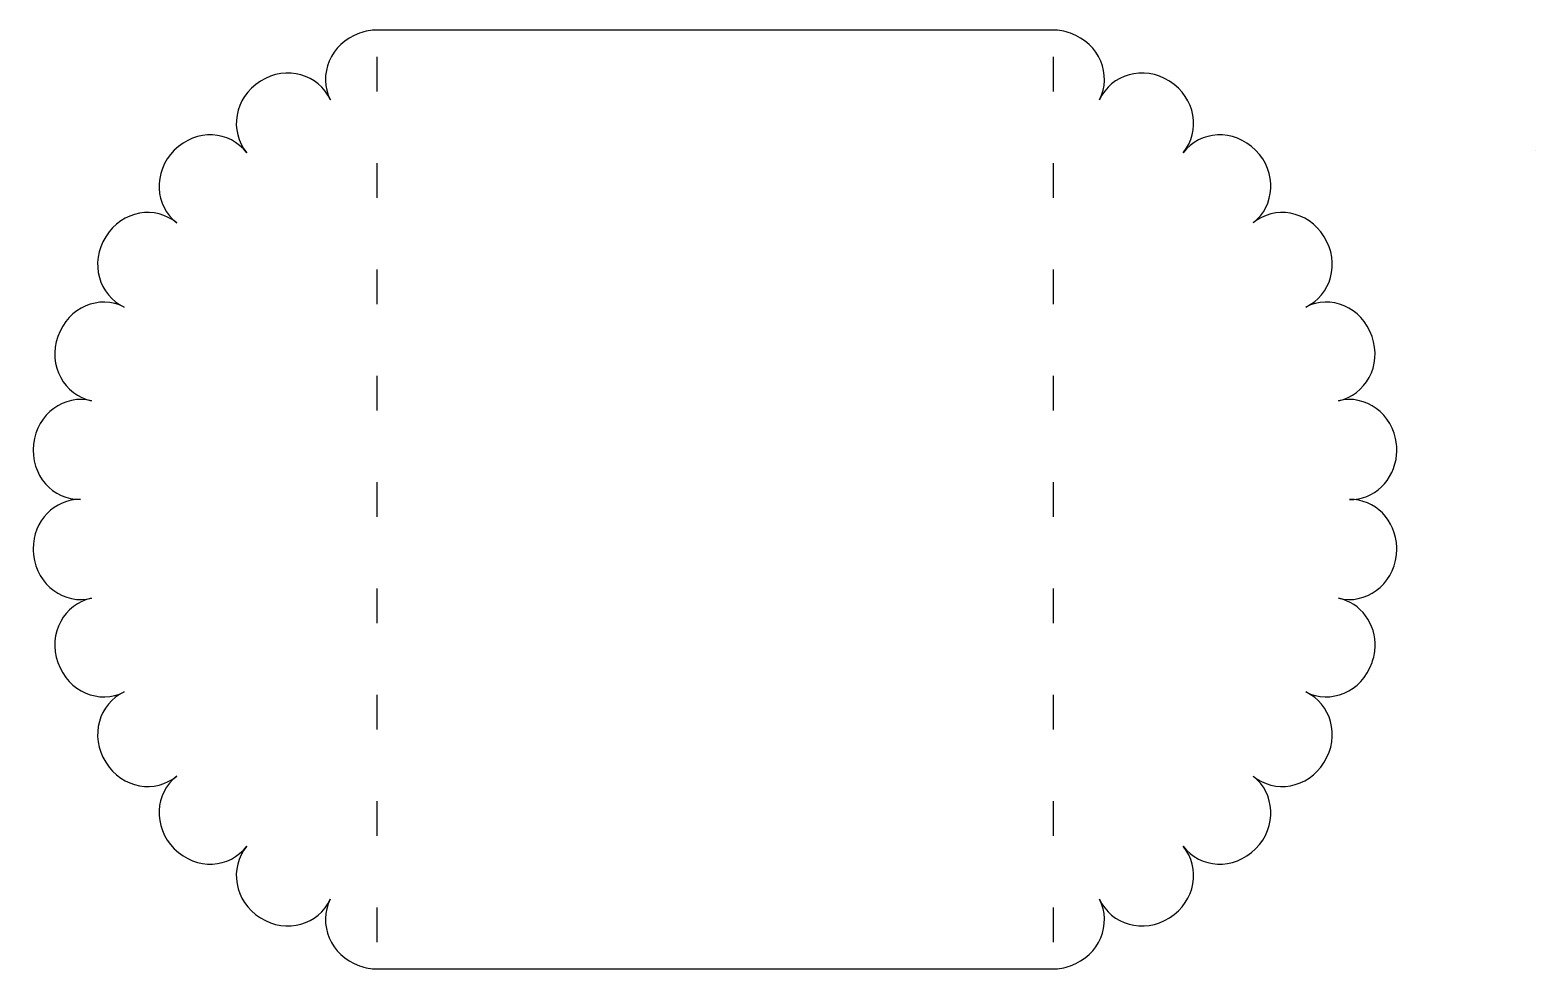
# Model space of a CAD drawing. Header units: centimetres. Extents: x -9.6 to 9.5, y -6 to 6.
import ezdxf

# ---------------------------------------------------------------- set-up
doc = ezdxf.new("R2010")
doc.units = ezdxf.units.CM
doc.header["$MEASUREMENT"] = 0
doc.layers.add('Layer 1', color=7, linetype='Continuous')

msp = doc.modelspace()

# ---------------------------------------------------------------- linework, layer by layer
at = {"layer": 'Layer 1', "color": 151}
for points, knots in [([(7.7574, -0.70068), (7.71557, -1.09364), (7.36111, -1.33645), (7.02162, -1.25207), (7.02162, -1.25207), (7.30599, -1.3115), (7.50226, -1.57817), (7.48575, -1.88019), (7.48575, -1.88019), (7.48236, -1.94223), (7.46998, -2.00573), (7.44757, -2.06926), (7.44757, -2.06926), (7.31718, -2.44288), (6.9193, -2.60044), (6.60805, -2.44129), (6.60805, -2.44129), (6.92563, -2.58708), (7.05083, -2.99842), (6.84125, -3.33328), (6.84125, -3.33328), (6.63334, -3.66888), (6.20987, -3.73227), (5.94032, -3.50727), (5.94032, -3.50727), (5.94032, -3.50727), (5.94029, -3.50728), (5.94029, -3.50728), (5.94029, -3.50728), (6.21863, -3.7222), (6.24895, -4.14977), (5.97217, -4.43017), (5.97217, -4.43017), (5.69333, -4.70846), (5.26811, -4.67795), (5.05438, -4.39813), (5.05438, -4.39813), (5.05438, -4.39813), (5.05438, -4.39813), (5.05438, -4.39813), (5.05438, -4.39813), (5.27811, -4.66917), (5.21506, -5.09499), (4.88134, -5.30401), (4.88134, -5.30401), (4.54831, -5.51475), (4.13921, -5.38886), (3.99419, -5.06956), (3.99419, -5.06956), (4.15257, -5.38256), (3.99586, -5.78259), (3.62428, -5.91374), (3.62428, -5.91374), (3.55025, -5.94015), (3.47622, -5.95271), (3.40457, -5.95306), (3.40457, -5.95306), (3.40457, -5.95306), (3.40457, -5.95309), (3.40457, -5.95309), (3.40457, -5.95309), (3.40457, -5.95309), (-5.16792, -5.95309), (-5.16792, -5.95309), (-5.16792, -5.95309), (-5.16792, -5.95309), (-5.16792, -5.95306), (-5.16792, -5.95306), (-5.16792, -5.95306), (-5.23957, -5.95269), (-5.3136, -5.94015), (-5.38766, -5.91374), (-5.38766, -5.91374), (-5.75924, -5.78259), (-5.91595, -5.38256), (-5.75755, -5.06956), (-5.75755, -5.06956), (-5.90257, -5.38886), (-6.31167, -5.51475), (-6.6447, -5.30401), (-6.6447, -5.30401), (-6.97845, -5.09499), (-7.0415, -4.66917), (-6.81774, -4.39813), (-6.81774, -4.39813), (-7.03147, -4.67795), (-7.45671, -4.70846), (-7.73553, -4.43017), (-7.73553, -4.43017), (-8.01228, -4.14976), (-7.98199, -3.7222), (-7.70365, -3.50728), (-7.70365, -3.50728), (-7.70365, -3.50728), (-7.70366, -3.50728), (-7.70366, -3.50728), (-7.70366, -3.50728), (-7.97322, -3.73228), (-8.39668, -3.66886), (-8.60459, -3.33329), (-8.60459, -3.33329), (-8.81417, -2.99843), (-8.68897, -2.58709), (-8.37139, -2.4413), (-8.37139, -2.4413), (-8.68267, -2.60047), (-9.08055, -2.44291), (-9.21091, -2.06927), (-9.21091, -2.06927), (-9.34251, -1.69642), (-9.12772, -1.32367), (-8.78496, -1.25205), (-8.78496, -1.25205), (-9.12445, -1.33643), (-9.47894, -1.09362), (-9.52074, -0.70066), (-9.52074, -0.70066), (-9.52347, -0.67552), (-9.52484, -0.65068), (-9.52492, -0.62623), (-9.52492, -0.62623), (-9.52598, -0.26854), (-9.25076, 0.00681), (-8.92424, 0.00004), (-8.92424, 0.00004), (-9.27307, -0.00718), (-9.56334, 0.30762), (-9.52072, 0.70076), (-9.52072, 0.70076), (-9.47892, 1.09372), (-9.12443, 1.33653), (-8.78494, 1.2521), (-8.78494, 1.2521), (-8.78494, 1.25215), (-8.78494, 1.25215), (-8.78494, 1.25215), (-8.78494, 1.25215), (-9.12771, 1.32377), (-9.34247, 1.69652), (-9.21089, 2.06937), (-9.21089, 2.06937), (-9.08048, 2.44299), (-8.68262, 2.60055), (-8.37137, 2.44135), (-8.37137, 2.44135), (-8.68895, 2.58714), (-8.81415, 2.99854), (-8.60457, 3.33339), (-8.60457, 3.33339), (-8.39663, 3.66899), (-7.97319, 3.73238), (-7.70364, 3.50738), (-7.70364, 3.50738), (-7.70364, 3.50738), (-7.70364, 3.50738), (-7.70361, 3.50738), (-7.70361, 3.50738), (-7.98195, 3.7223), (-8.01225, 4.14987), (-7.73549, 4.43025), (-7.73549, 4.43025), (-7.45665, 4.70854), (-7.03141, 4.67809), (-6.81768, 4.39821), (-6.81768, 4.39821), (-7.04146, 4.66925), (-6.97839, 5.09507), (-6.64464, 5.30414), (-6.64464, 5.30414), (-6.31164, 5.51488), (-5.90254, 5.38894), (-5.75752, 5.06964), (-5.75752, 5.06964), (-5.9159, 5.38262), (-5.75919, 5.78272), (-5.38761, 5.91382), (-5.38761, 5.91382), (-5.31358, 5.94025), (-5.23955, 5.95277), (-5.1679, 5.95316), (-5.1679, 5.95316), (-5.1679, 5.95316), (3.40461, 5.95316), (3.40461, 5.95316), (3.40461, 5.95316), (3.47626, 5.95276), (3.55026, 5.94022), (3.62429, 5.91382), (3.62429, 5.91382), (3.9959, 5.78272), (4.15261, 5.38262), (3.99423, 5.06964), (3.99423, 5.06964), (4.13925, 5.38894), (4.54835, 5.51488), (4.88135, 5.30414), (4.88135, 5.30414), (5.21507, 5.09507), (5.27815, 4.66925), (5.05439, 4.39821), (5.05439, 4.39821), (5.05439, 4.39821), (5.05439, 4.39821), (5.05439, 4.39821), (5.05439, 4.39821), (5.26812, 4.67809), (5.69336, 4.70854), (5.97218, 4.43025), (5.97218, 4.43025), (6.24891, 4.14987), (6.21864, 3.7223), (5.9403, 3.50738), (5.9403, 3.50738), (5.94033, 3.50738), (5.94033, 3.50738), (5.94033, 3.50738), (5.94033, 3.50738), (6.20989, 3.73238), (6.63333, 3.66896), (6.84126, 3.33339), (6.84126, 3.33339), (7.05084, 2.99853), (6.92564, 2.58713), (6.60806, 2.44135), (6.60806, 2.44135), (6.91934, 2.60058), (7.3172, 2.44302), (7.44758, 2.06937), (7.44758, 2.06937), (7.57918, 1.69652), (7.36439, 1.32377), (7.02163, 1.25215), (7.02163, 1.25215), (7.02163, 1.25215), (7.02163, 1.25215), (7.02163, 1.2521), (7.02163, 1.2521), (7.36112, 1.33653), (7.71561, 1.09372), (7.75741, 0.70076), (7.75741, 0.70076), (7.76225, 0.65605), (7.76281, 0.61231), (7.75945, 0.56998), (7.75945, 0.56998), (7.73323, 0.24015), (7.47005, -0.00636), (7.16094, 0.00004), (7.16094, 0.00004), (7.48199, 0.00671), (7.75347, -0.25941), (7.76141, -0.60837), (7.76141, -0.60837), (7.76208, -0.63861), (7.76078, -0.66941), (7.7574, -0.70068)], [0, 0, 0, 0, 0.01538462, 0.01538462, 0.01538462, 0.01538462, 0.03076923, 0.03076923, 0.03076923, 0.03076923, 0.04615385, 0.04615385, 0.04615385, 0.04615385, 0.06153846, 0.06153846, 0.06153846, 0.06153846, 0.07692308, 0.07692308, 0.07692308, 0.07692308, 0.09230769, 0.09230769, 0.09230769, 0.09230769, 0.10769231, 0.10769231, 0.10769231, 0.10769231, 0.12307692, 0.12307692, 0.12307692, 0.12307692, 0.13846154, 0.13846154, 0.13846154, 0.13846154, 0.15384615, 0.15384615, 0.15384615, 0.15384615, 0.16923077, 0.16923077, 0.16923077, 0.16923077, 0.18461538, 0.18461538, 0.18461538, 0.18461538, 0.2, 0.2, 0.2, 0.2, 0.21538462, 0.21538462, 0.21538462, 0.21538462, 0.23076923, 0.23076923, 0.23076923, 0.23076923, 0.24615385, 0.24615385, 0.24615385, 0.24615385, 0.26153846, 0.26153846, 0.26153846, 0.26153846, 0.27692308, 0.27692308, 0.27692308, 0.27692308, 0.29230769, 0.29230769, 0.29230769, 0.29230769, 0.30769231, 0.30769231, 0.30769231, 0.30769231, 0.32307692, 0.32307692, 0.32307692, 0.32307692, 0.33846154, 0.33846154, 0.33846154, 0.33846154, 0.35384615, 0.35384615, 0.35384615, 0.35384615, 0.36923077, 0.36923077, 0.36923077, 0.36923077, 0.38461538, 0.38461538, 0.38461538, 0.38461538, 0.4, 0.4, 0.4, 0.4, 0.41538462, 0.41538462, 0.41538462, 0.41538462, 0.43076923, 0.43076923, 0.43076923, 0.43076923, 0.44615385, 0.44615385, 0.44615385, 0.44615385, 0.46153846, 0.46153846, 0.46153846, 0.46153846, 0.47692308, 0.47692308, 0.47692308, 0.47692308, 0.49230769, 0.49230769, 0.49230769, 0.49230769, 0.50769231, 0.50769231, 0.50769231, 0.50769231, 0.52307692, 0.52307692, 0.52307692, 0.52307692, 0.53846154, 0.53846154, 0.53846154, 0.53846154, 0.55384615, 0.55384615, 0.55384615, 0.55384615, 0.56923077, 0.56923077, 0.56923077, 0.56923077, 0.58461538, 0.58461538, 0.58461538, 0.58461538, 0.6, 0.6, 0.6, 0.6, 0.61538462, 0.61538462, 0.61538462, 0.61538462, 0.63076923, 0.63076923, 0.63076923, 0.63076923, 0.64615385, 0.64615385, 0.64615385, 0.64615385, 0.66153846, 0.66153846, 0.66153846, 0.66153846, 0.67692308, 0.67692308, 0.67692308, 0.67692308, 0.69230769, 0.69230769, 0.69230769, 0.69230769, 0.70769231, 0.70769231, 0.70769231, 0.70769231, 0.72307692, 0.72307692, 0.72307692, 0.72307692, 0.73846154, 0.73846154, 0.73846154, 0.73846154, 0.75384615, 0.75384615, 0.75384615, 0.75384615, 0.76923077, 0.76923077, 0.76923077, 0.76923077, 0.78461538, 0.78461538, 0.78461538, 0.78461538, 0.8, 0.8, 0.8, 0.8, 0.81538462, 0.81538462, 0.81538462, 0.81538462, 0.83076923, 0.83076923, 0.83076923, 0.83076923, 0.84615385, 0.84615385, 0.84615385, 0.84615385, 0.86153846, 0.86153846, 0.86153846, 0.86153846, 0.87692308, 0.87692308, 0.87692308, 0.87692308, 0.89230769, 0.89230769, 0.89230769, 0.89230769, 0.90769231, 0.90769231, 0.90769231, 0.90769231, 0.92307692, 0.92307692, 0.92307692, 0.92307692, 0.93846154, 0.93846154, 0.93846154, 0.93846154, 0.95384615, 0.95384615, 0.95384615, 0.95384615, 0.96923077, 0.96923077, 0.96923077, 0.96923077, 1, 1, 1, 1]), ([(9.525, 4.43038), (9.525, 4.43038), (9.52481, 4.43038), (9.52481, 4.43038), (9.52481, 4.43038), (9.52481, 4.43038), (9.52481, 4.43017), (9.52481, 4.43017), (9.52481, 4.43017), (9.52481, 4.43017), (9.525, 4.43017), (9.525, 4.43017), (9.525, 4.43017), (9.525, 4.43017), (9.525, 4.43038), (9.525, 4.43038)], [0, 0, 0, 0, 0.2, 0.2, 0.2, 0.2, 0.4, 0.4, 0.4, 0.4, 0.6, 0.6, 0.6, 0.6, 1, 1, 1, 1])]:
    msp.add_open_spline(points, degree=3, knots=knots, dxfattribs=at)
at = {"layer": 'Layer 1', "color": 7, "lineweight": 25}
for points in [[(-5.16795, 5.6146), (-5.16795, 5.6146), (-5.16795, 5.17574), (-5.16795, 5.17574)], [(3.40455, 5.6146), (3.40455, 5.6146), (3.40455, 5.17574), (3.40455, 5.17574)], [(-5.16795, 4.26581), (-5.16795, 4.26581), (-5.16795, 3.82697), (-5.16795, 3.82697)], [(3.40455, 4.26581), (3.40455, 4.26581), (3.40455, 3.82697), (3.40455, 3.82697)], [(-5.16795, 2.91702), (-5.16795, 2.91702), (-5.16795, 2.47816), (-5.16795, 2.47816)], [(3.40455, 2.91702), (3.40455, 2.91702), (3.40455, 2.47816), (3.40455, 2.47816)], [(-5.16795, 1.5682), (-5.16795, 1.5682), (-5.16795, 1.12936), (-5.16795, 1.12936)], [(3.40455, 1.5682), (3.40455, 1.5682), (3.40455, 1.12936), (3.40455, 1.12936)], [(-5.16795, 0.21941), (-5.16795, 0.21941), (-5.16795, -0.21943), (-5.16795, -0.21943)], [(3.40455, 0.21941), (3.40455, 0.21941), (3.40455, -0.21943), (3.40455, -0.21943)], [(-5.16795, -1.12939), (-5.16795, -1.12939), (-5.16795, -1.56823), (-5.16795, -1.56823)], [(3.40455, -1.12939), (3.40455, -1.12939), (3.40455, -1.56823), (3.40455, -1.56823)], [(-5.16795, -2.47815), (-5.16795, -2.47815), (-5.16795, -2.91701), (-5.16795, -2.91701)], [(3.40455, -2.47815), (3.40455, -2.47815), (3.40455, -2.91701), (3.40455, -2.91701)], [(-5.16795, -3.82697), (-5.16795, -3.82697), (-5.16795, -4.26581), (-5.16795, -4.26581)], [(3.40455, -3.82697), (3.40455, -3.82697), (3.40455, -4.26581), (3.40455, -4.26581)], [(-5.16795, -5.17579), (-5.16795, -5.17579), (-5.16795, -5.6146), (-5.16795, -5.6146)], [(3.40455, -5.17579), (3.40455, -5.17579), (3.40455, -5.6146), (3.40455, -5.6146)]]:
    msp.add_open_spline(points, degree=3, dxfattribs=at)

doc.saveas('drawing.dxf')
